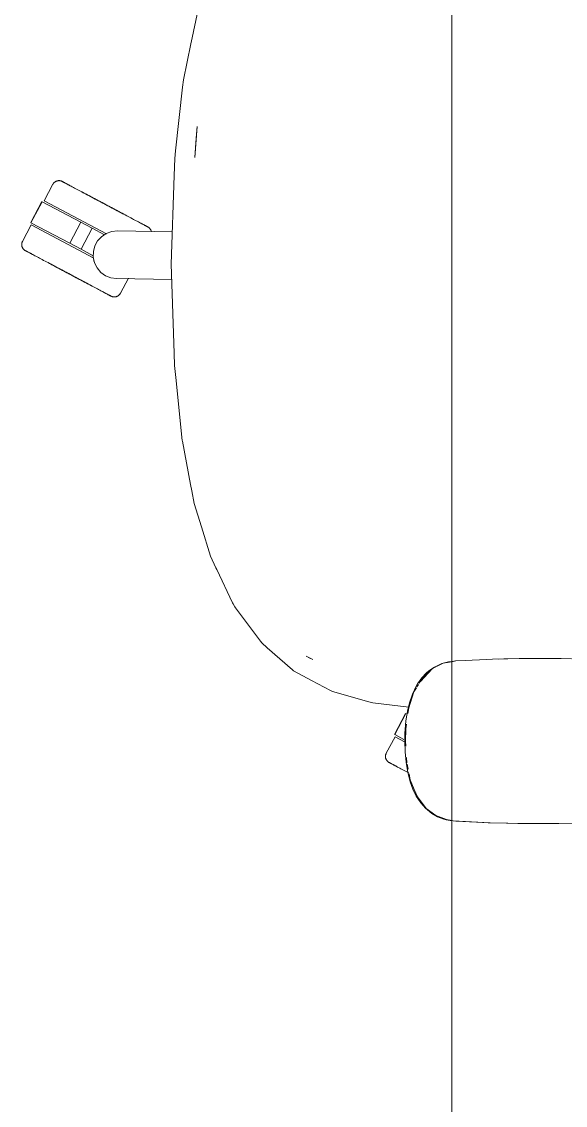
# Model space of a CAD drawing. Header units: millimetres. Extents: x 79795 to 317870, y -36033 to 97293.
# Drawn here: x 165461 to 165779, y 9946 to 10582 of the extents above; entities that cross this region are included whole.
import ezdxf

# ---------------------------------------------------------------- set-up
doc = ezdxf.new("R2010")
doc.units = ezdxf.units.MM
doc.header["$MEASUREMENT"] = 0
doc.layers.add('G-IMPT', color=8, linetype='CONTINUOUS', lineweight=9)
doc.layers.add('I-FURN', color=8, linetype='CONTINUOUS', lineweight=9)

msp = doc.modelspace()

# ---------------------------------------------------------------- linework, layer by layer
at = {"layer": 'G-IMPT'}
for p, q in [((165560.53, 10572.63), (165563.4, 10586.45)), ((165559.77, 10568.95), (165555.42, 10548)), ((165559.77, 10568.95), (165560.53, 10572.63)), ((165550.8, 10506.14), (165554.93, 10543.59)), ((165555.42, 10548), (165554.93, 10543.59)), ((165562.2, 10502.3), (165563.45, 10520.58)), ((165563.45, 10520.58), (165562.84, 10513.64)), ((165562.2, 10502.3), (165562.84, 10513.64)), ((165550.8, 10506.14), (165550.32, 10501.77)), ((165550, 10491.83), (165550.32, 10501.77)), ((165550, 10491.83), (165548.29, 10439.65)), ((165548.29, 10439.65), (165549.91, 10387.48)), ((165549.91, 10387.48), (165550.13, 10380.22)), ((165550.87, 10373.15), (165550.13, 10380.22)), ((165554.69, 10336.16), (165550.87, 10373.15)), ((165554.69, 10336.16), (165554.78, 10335.7)), ((165559.64, 10310.32), (165554.78, 10335.7)), ((165559.64, 10310.32), (165560.35, 10306.66)), ((165561.81, 10299.05), (165560.35, 10306.66)), ((165566, 10285.45), (165561.81, 10299.05)), ((165571.32, 10268.18), (165566, 10285.45)), ((165571.32, 10268.18), (165574.51, 10261.41)), ((165574.94, 10260.49), (165574.51, 10261.41)), ((165584.21, 10240.85), (165574.94, 10260.49)), ((165584.21, 10240.85), (165584.63, 10240.14)), ((165585.57, 10238.57), (165584.63, 10240.14)), ((165586.03, 10237.8), (165585.57, 10238.57)), ((165586.03, 10237.8), (165600.6, 10218.3)), ((165600.6, 10218.3), (165601.33, 10217.33)), ((165604.59, 10214.46), (165601.33, 10217.33)), ((165604.59, 10214.46), (165619.37, 10201.44)), ((165627.34, 10209.47), (165631.23, 10207.51)), ((165627.34, 10209.47), (165629.64, 10208.29)), ((165629.64, 10208.29), (165631.23, 10207.51)), ((165710.9, 10206.18), (165706.95, 10205.11)), ((165707.79, 10205.31), (165712.83, 10206.25)), ((165712.83, 10206.42), (165710.9, 10206.18)), ((165712.83, 10206.25), (165715.13, 10206.68)), ((165714.91, 10206.68), (165712.83, 10206.42)), ((165720.57, 10206.96), (165714.91, 10206.68)), ((165720.57, 10206.96), (165733.13, 10207.58)), ((165736.68, 10207.7), (165733.13, 10207.58)), ((165752.35, 10208.08), (165736.68, 10207.7)), ((165740.08, 10207.76), (165743.4, 10207.9)), ((165745.62, 10207.9), (165743.4, 10207.9)), ((165752.35, 10208.08), (165756.86, 10208.13)), ((165756.86, 10208.13), (165771.57, 10208.12)), ((165777.04, 10208.05), (165771.57, 10208.12)), ((165777.04, 10208.05), (165789.35, 10207.76)), ((165619.37, 10201.44), (165620.04, 10200.86)), ((165630.47, 10195.27), (165620.04, 10200.86)), ((165694.39, 10194.71), (165701.29, 10202.1)), ((165698.08, 10199.79), (165695.21, 10196.74)), ((165695.58, 10196.8), (165701.29, 10202.1)), ((165695.8, 10196.33), (165698.88, 10199.87)), ((165698.08, 10199.79), (165699.4, 10200.92)), ((165701.29, 10202.1), (165698.88, 10199.87)), ((165702.62, 10203.12), (165699.4, 10200.92)), ((165703.53, 10203.21), (165701.29, 10202.1)), ((165702.62, 10203.12), (165706.95, 10205.11)), ((165703.89, 10203.38), (165707.79, 10205.31)), ((165641.71, 10189.26), (165630.47, 10195.27)), ((165691.96, 10191.91), (165692.77, 10193.29)), ((165695.21, 10196.74), (165692.77, 10193.29)), ((165693.7, 10193.64), (165695.58, 10196.8)), ((165694.39, 10194.71), (165695.67, 10196.18)), ((165642.82, 10188.67), (165641.71, 10189.26)), ((165664.17, 10182.66), (165642.82, 10188.67)), ((165687.59, 10179.1), (165690.62, 10188.5)), ((165688.02, 10182.19), (165689.76, 10187.28)), ((165689.76, 10187.28), (165691.96, 10191.91)), ((165690.62, 10188.5), (165692.09, 10190.95)), ((165692.37, 10191.42), (165693.23, 10192.86)), ((165664.17, 10182.66), (165666.43, 10182.02)), ((165687.71, 10179.61), (165666.43, 10182.02)), ((165688.02, 10182.19), (165687.04, 10178.26)), ((165687.04, 10178.26), (165685.92, 10171.5)), ((165687.13, 10175.81), (165687.59, 10179.1)), ((165685.35, 10164.19), (165685.92, 10171.5)), ((165685.86, 10166.84), (165686.26, 10169.63)), ((165685.35, 10164.19), (165685.26, 10159.68)), ((165685.86, 10166.84), (165685.63, 10159.68)), ((165685.26, 10159.68), (165685.44, 10153.34)), ((165685.82, 10156.57), (165685.63, 10159.68)), ((165686, 10147.19), (165685.44, 10153.34)), ((165686.42, 10146.85), (165686.22, 10150.06)), ((165686, 10147.19), (165687, 10141.26)), ((165687.19, 10143.1), (165686.56, 10146.16)), ((165688.43, 10135.78), (165687, 10141.26)), ((165688.46, 10136.89), (165687.75, 10140.36)), ((165688.43, 10135.78), (165690.02, 10131.44)), ((165688.46, 10136.89), (165690.79, 10131.27)), ((165692, 10127.37), (165690.02, 10131.44)), ((165692.63, 10126.87), (165690.79, 10131.27)), ((165692, 10127.37), (165694.66, 10123.32)), ((165697.84, 10120.09), (165692.63, 10126.87)), ((165694.66, 10123.32), (165697.32, 10120.28)), ((165701.06, 10117.21), (165697.32, 10120.28)), ((165703.47, 10115.92), (165697.84, 10120.09)), ((165704.5, 10115.25), (165701.06, 10117.21)), ((165709.66, 10113.51), (165703.47, 10115.92)), ((165704.5, 10115.25), (165708.14, 10113.85)), ((165709.49, 10113.49), (165708.14, 10113.85)), ((165709.49, 10113.49), (165711.88, 10113.04)), ((165709.66, 10113.51), (165712.83, 10113.03)), ((165713.53, 10112.79), (165711.88, 10113.04)), ((165734.1, 10111.74), (165713.53, 10112.79)), ((165735.31, 10111.7), (165713.53, 10112.79)), ((165713.53, 10112.79), (165715.13, 10112.68)), ((165735.31, 10111.7), (165715.13, 10112.68)), ((165755.5, 10111.24), (165734.1, 10111.74)), ((165745.66, 10111.4), (165734.1, 10111.74)), ((165734.1, 10111.74), (165735.31, 10111.7)), ((165755.5, 10111.24), (165735.31, 10111.7)), ((165775.68, 10111.28), (165745.66, 10111.4)), ((165755.5, 10111.24), (165745.66, 10111.4)), ((165745.66, 10111.4), (165764.89, 10111.2)), ((165753.46, 10111.26), (165751.55, 10111.33)), ((165756.4, 10111.29), (165753.46, 10111.26)), ((165775.68, 10111.28), (165755.5, 10111.24)), ((165775.68, 10111.28), (165764.89, 10111.2)), ((165775.68, 10111.28), (165784.1, 10111.45))]:
    msp.add_line(p, q, dxfattribs=at)
at = {"layer": 'I-FURN'}
for p, q in [((165712.83, 9395.22), (165712.83, 10995.22)), ((165712.83, 10995.22), (165712.83, 9395.22)), ((165478.84, 10486.57), (165473.69, 10476.89)), ((165478.84, 10486.57), (165478.92, 10486.71)), ((165478.92, 10486.71), (165479, 10486.85)), ((165479, 10486.85), (165479.09, 10486.99)), ((165479.09, 10486.99), (165479.19, 10487.12)), ((165479.19, 10487.12), (165479.29, 10487.24)), ((165479.29, 10487.24), (165479.39, 10487.37)), ((165479.39, 10487.37), (165479.5, 10487.48)), ((165479.5, 10487.48), (165479.62, 10487.6)), ((165479.62, 10487.6), (165479.74, 10487.71)), ((165479.74, 10487.71), (165479.86, 10487.81)), ((165479.86, 10487.81), (165479.99, 10487.91)), ((165479.99, 10487.91), (165480.12, 10488)), ((165480.12, 10488), (165480.25, 10488.09)), ((165480.25, 10488.09), (165480.39, 10488.17)), ((165480.39, 10488.17), (165480.53, 10488.25)), ((165480.53, 10488.25), (165480.68, 10488.32)), ((165480.68, 10488.32), (165480.82, 10488.39)), ((165480.82, 10488.39), (165480.97, 10488.45)), ((165480.97, 10488.45), (165481.12, 10488.5)), ((165481.12, 10488.5), (165481.28, 10488.55)), ((165481.28, 10488.55), (165481.43, 10488.59)), ((165481.43, 10488.59), (165481.59, 10488.63)), ((165481.59, 10488.63), (165481.75, 10488.66)), ((165481.75, 10488.66), (165481.91, 10488.68)), ((165481.91, 10488.68), (165482.07, 10488.7)), ((165482.07, 10488.7), (165482.23, 10488.71)), ((165482.23, 10488.71), (165482.39, 10488.71)), ((165482.39, 10488.71), (165482.55, 10488.71)), ((165482.55, 10488.71), (165482.71, 10488.7)), ((165482.71, 10488.7), (165482.87, 10488.68)), ((165482.87, 10488.68), (165483.03, 10488.66)), ((165483.03, 10488.66), (165483.19, 10488.63)), ((165483.19, 10488.63), (165483.35, 10488.6)), ((165483.35, 10488.6), (165483.51, 10488.56)), ((165483.51, 10488.56), (165483.66, 10488.51)), ((165483.66, 10488.51), (165483.81, 10488.46)), ((165483.81, 10488.46), (165483.96, 10488.4)), ((165483.96, 10488.4), (165484.11, 10488.33)), ((165484.11, 10488.33), (165484.25, 10488.26)), ((165484.25, 10488.26), (165484.29, 10488.24)), ((165484.29, 10488.24), (165484.31, 10488.23)), ((165484.3, 10488.24), (165484.29, 10488.24)), ((165484.34, 10488.21), (165484.3, 10488.24)), ((165484.31, 10488.23), (165484.37, 10488.2)), ((165484.42, 10488.17), (165484.34, 10488.21)), ((165484.37, 10488.2), (165484.47, 10488.14)), ((165484.54, 10488.11), (165484.42, 10488.17)), ((165484.47, 10488.14), (165484.61, 10488.07)), ((165484.71, 10488.02), (165484.54, 10488.11)), ((165484.61, 10488.07), (165484.79, 10487.97)), ((165484.91, 10487.91), (165484.71, 10488.02)), ((165484.79, 10487.97), (165485.01, 10487.86)), ((165485.15, 10487.79), (165484.91, 10487.91)), ((165485.01, 10487.86), (165485.27, 10487.72)), ((165485.43, 10487.64), (165485.15, 10487.79)), ((165485.27, 10487.72), (165485.57, 10487.56)), ((165485.74, 10487.47), (165485.43, 10487.64)), ((165485.57, 10487.56), (165485.9, 10487.38)), ((165486.1, 10487.28), (165485.74, 10487.47)), ((165485.9, 10487.38), (165486.28, 10487.18)), ((165486.49, 10487.07), (165486.1, 10487.28)), ((165486.28, 10487.18), (165486.69, 10486.97)), ((165486.92, 10486.84), (165486.49, 10487.07)), ((165486.69, 10486.97), (165487.13, 10486.73)), ((165487.39, 10486.59), (165486.92, 10486.84)), ((165487.13, 10486.73), (165487.61, 10486.47)), ((165487.89, 10486.33), (165487.39, 10486.59)), ((165487.61, 10486.47), (165488.13, 10486.2)), ((165488.43, 10486.04), (165487.89, 10486.33)), ((165488.13, 10486.2), (165488.68, 10485.91)), ((165488.99, 10485.74), (165488.43, 10486.04)), ((165488.68, 10485.91), (165489.27, 10485.59)), ((165489.6, 10485.42), (165488.99, 10485.74)), ((165490.23, 10485.08), (165489.6, 10485.42)), ((165490.89, 10484.73), (165490.23, 10485.08)), ((165491.59, 10484.36), (165490.89, 10484.73)), ((165492.31, 10483.98), (165491.59, 10484.36)), ((165493.06, 10483.58), (165492.31, 10483.98)), ((165493.84, 10483.17), (165493.06, 10483.58)), ((165494.64, 10482.74), (165493.84, 10483.17)), ((165495.46, 10482.3), (165494.64, 10482.74)), ((165495.01, 10482.54), (165495.85, 10482.1)), ((165496.31, 10481.85), (165495.46, 10482.3)), ((165495.85, 10482.1), (165496.7, 10481.64)), ((165497.18, 10481.39), (165496.31, 10481.85)), ((165496.7, 10481.64), (165497.58, 10481.17)), ((165498.06, 10480.92), (165497.18, 10481.39)), ((165497.58, 10481.17), (165498.48, 10480.7)), ((165498.97, 10480.44), (165498.06, 10480.92)), ((165498.48, 10480.7), (165499.39, 10480.21)), ((165499.89, 10479.95), (165498.97, 10480.44)), ((165499.39, 10480.21), (165500.32, 10479.72)), ((165500.83, 10479.45), (165499.89, 10479.95)), ((165500.32, 10479.72), (165501.27, 10479.22)), ((165501.78, 10478.94), (165500.83, 10479.45)), ((165472.4, 10476.44), (165465.83, 10464.08)), ((165466, 10463.99), (165472.57, 10476.35)), ((165472.57, 10476.35), (165495.28, 10464.28)), ((165510.26, 10457.45), (165473.69, 10476.89)), ((165501.27, 10479.22), (165502.22, 10478.71)), ((165502.74, 10478.43), (165501.78, 10478.94)), ((165502.22, 10478.71), (165503.19, 10478.19)), ((165503.72, 10477.91), (165502.74, 10478.43)), ((165503.19, 10478.19), (165504.17, 10477.67)), ((165504.7, 10477.39), (165503.72, 10477.91)), ((165504.17, 10477.67), (165505.16, 10477.15)), ((165505.69, 10476.86), (165504.7, 10477.39)), ((165505.16, 10477.15), (165506.15, 10476.62)), ((165506.69, 10476.33), (165505.69, 10476.86)), ((165506.15, 10476.62), (165507.15, 10476.09)), ((165507.69, 10475.8), (165506.69, 10476.33)), ((165507.15, 10476.09), (165508.15, 10475.55)), ((165508.7, 10475.26), (165507.69, 10475.8)), ((165508.15, 10475.55), (165509.16, 10475.02)), ((165509.7, 10474.73), (165508.7, 10475.26)), ((165509.16, 10475.02), (165510.16, 10474.48)), ((165510.71, 10474.2), (165509.7, 10474.73)), ((165510.16, 10474.48), (165511.17, 10473.95)), ((165511.71, 10473.66), (165510.71, 10474.2)), ((165511.17, 10473.95), (165512.17, 10473.42)), ((165512.71, 10473.13), (165511.71, 10473.66)), ((165512.17, 10473.42), (165513.17, 10472.89)), ((165513.7, 10472.6), (165512.71, 10473.13)), ((165513.17, 10472.89), (165514.16, 10472.36)), ((165514.69, 10472.08), (165513.7, 10472.6)), ((165514.16, 10472.36), (165515.14, 10471.84)), ((165515.67, 10471.56), (165514.69, 10472.08)), ((165515.14, 10471.84), (165516.12, 10471.32)), ((165516.64, 10471.04), (165515.67, 10471.56)), ((165516.12, 10471.32), (165517.08, 10470.81)), ((165517.59, 10470.53), (165516.64, 10471.04)), ((165517.08, 10470.81), (165518.03, 10470.3)), ((165518.54, 10470.03), (165517.59, 10470.53)), ((165518.03, 10470.3), (165518.97, 10469.8)), ((165519.47, 10469.54), (165518.54, 10470.03)), ((165518.97, 10469.8), (165519.89, 10469.31)), ((165520.38, 10469.05), (165519.47, 10469.54)), ((165519.89, 10469.31), (165520.8, 10468.83)), ((165521.28, 10468.57), (165520.38, 10469.05)), ((165522.15, 10468.11), (165521.28, 10468.57)), ((165523.01, 10467.65), (165522.15, 10468.11)), ((165523.85, 10467.21), (165523.01, 10467.65)), ((165524.66, 10466.78), (165523.85, 10467.21)), ((165525.45, 10466.36), (165524.66, 10466.78)), ((165466.18, 10462.76), (165461.03, 10453.07)), ((165488.7, 10451.92), (165466, 10463.99)), ((165502.9, 10443.24), (165466.18, 10462.76)), ((165488.7, 10451.92), (165495.28, 10464.28)), ((165495.28, 10464.28), (165501.92, 10460.75)), ((165495.35, 10448.39), (165501.92, 10460.75)), ((165501.92, 10460.75), (165509.06, 10456.95)), ((165526.21, 10465.95), (165525.45, 10466.36)), ((165526.94, 10465.56), (165526.21, 10465.95)), ((165527.65, 10465.19), (165526.94, 10465.56)), ((165528.33, 10464.83), (165527.65, 10465.19)), ((165528.98, 10464.48), (165528.33, 10464.83)), ((165529.59, 10464.15), (165528.98, 10464.48)), ((165530.18, 10463.84), (165529.59, 10464.15)), ((165529.86, 10464.01), (165530.43, 10463.71)), ((165530.73, 10463.55), (165530.18, 10463.84)), ((165530.43, 10463.71), (165530.97, 10463.42)), ((165531.24, 10463.28), (165530.73, 10463.55)), ((165530.97, 10463.42), (165531.47, 10463.15)), ((165531.73, 10463.02), (165531.24, 10463.28)), ((165531.47, 10463.15), (165531.94, 10462.91)), ((165532.17, 10462.78), (165531.73, 10463.02)), ((165531.94, 10462.91), (165532.37, 10462.68)), ((165532.58, 10462.56), (165532.17, 10462.78)), ((165532.37, 10462.68), (165532.76, 10462.47)), ((165532.96, 10462.37), (165532.58, 10462.56)), ((165532.76, 10462.47), (165533.11, 10462.28)), ((165533.29, 10462.19), (165532.96, 10462.37)), ((165533.11, 10462.28), (165533.43, 10462.11)), ((165533.59, 10462.03), (165533.29, 10462.19)), ((165533.43, 10462.11), (165533.71, 10461.96)), ((165533.85, 10461.89), (165533.59, 10462.03)), ((165533.71, 10461.96), (165533.95, 10461.84)), ((165534.07, 10461.77), (165533.85, 10461.89)), ((165533.95, 10461.84), (165534.15, 10461.73)), ((165534.25, 10461.68), (165534.07, 10461.77)), ((165534.15, 10461.73), (165534.32, 10461.64)), ((165534.39, 10461.6), (165534.25, 10461.68)), ((165534.32, 10461.64), (165534.44, 10461.58)), ((165534.49, 10461.55), (165534.39, 10461.6)), ((165534.44, 10461.58), (165534.52, 10461.53)), ((165534.55, 10461.52), (165534.49, 10461.55)), ((165534.52, 10461.53), (165534.56, 10461.51)), ((165534.57, 10461.51), (165534.55, 10461.52)), ((165534.56, 10461.51), (165534.57, 10461.51)), ((165534.57, 10461.51), (165534.71, 10461.43)), ((165534.71, 10461.43), (165534.85, 10461.35)), ((165534.85, 10461.35), (165534.98, 10461.26)), ((165534.98, 10461.26), (165535.11, 10461.16)), ((165535.11, 10461.16), (165535.24, 10461.06)), ((165535.24, 10461.06), (165535.36, 10460.96)), ((165535.36, 10460.96), (165535.48, 10460.85)), ((165535.48, 10460.85), (165535.59, 10460.73)), ((165535.59, 10460.73), (165535.7, 10460.61)), ((165535.7, 10460.61), (165535.8, 10460.49)), ((165535.8, 10460.49), (165535.9, 10460.36)), ((165535.9, 10460.36), (165536, 10460.23)), ((165505.1, 10453.32), (165507.38, 10455.81)), ((165507.38, 10455.81), (165510.19, 10457.68)), ((165510.19, 10457.68), (165513.37, 10458.82)), ((165513.37, 10458.82), (165516.72, 10459.16)), ((165516.72, 10459.16), (165548.91, 10458.6)), ((165536, 10460.23), (165536.08, 10460.1)), ((165536.08, 10460.1), (165536.17, 10459.96)), ((165536.17, 10459.96), (165536.25, 10459.82)), ((165536.25, 10459.82), (165536.32, 10459.67)), ((165536.32, 10459.67), (165536.38, 10459.53)), ((165536.38, 10459.53), (165536.44, 10459.38)), ((165536.44, 10459.38), (165536.5, 10459.23)), ((165536.5, 10459.23), (165536.55, 10459.07)), ((165536.55, 10459.07), (165536.59, 10458.92)), ((165536.59, 10458.92), (165536.62, 10458.76)), ((165460.56, 10451.34), (165460.57, 10451.5)), ((165460.56, 10451.17), (165460.56, 10451.34)), ((165460.56, 10451.01), (165460.56, 10451.17)), ((165460.57, 10450.85), (165460.56, 10451.01)), ((165460.57, 10451.5), (165460.59, 10451.66)), ((165460.59, 10450.69), (165460.57, 10450.85)), ((165460.59, 10451.66), (165460.61, 10451.82)), ((165460.61, 10450.53), (165460.59, 10450.69)), ((165460.61, 10451.82), (165460.64, 10451.98)), ((165460.64, 10450.37), (165460.61, 10450.53)), ((165460.64, 10451.98), (165460.67, 10452.13)), ((165460.68, 10450.22), (165460.64, 10450.37)), ((165460.67, 10452.13), (165460.71, 10452.29)), ((165460.72, 10450.06), (165460.68, 10450.22)), ((165460.71, 10452.29), (165460.76, 10452.44)), ((165460.77, 10449.91), (165460.72, 10450.06)), ((165460.76, 10452.44), (165460.81, 10452.59)), ((165460.82, 10449.76), (165460.77, 10449.91)), ((165460.81, 10452.59), (165460.87, 10452.74)), ((165460.88, 10449.61), (165460.82, 10449.76)), ((165460.87, 10452.74), (165460.94, 10452.89)), ((165460.95, 10449.46), (165460.88, 10449.61)), ((165460.94, 10452.89), (165461.01, 10453.04)), ((165461.02, 10449.31), (165460.95, 10449.46)), ((165461.01, 10453.04), (165461.03, 10453.07)), ((165461.1, 10449.17), (165461.02, 10449.31)), ((165461.18, 10449.03), (165461.1, 10449.17)), ((165461.27, 10448.9), (165461.18, 10449.03)), ((165461.36, 10448.77), (165461.27, 10448.9)), ((165461.46, 10448.64), (165461.36, 10448.77)), ((165461.56, 10448.52), (165461.46, 10448.64)), ((165461.67, 10448.4), (165461.56, 10448.52)), ((165461.79, 10448.29), (165461.67, 10448.4)), ((165461.9, 10448.18), (165461.79, 10448.29)), ((165462.03, 10448.07), (165461.9, 10448.18)), ((165462.15, 10447.97), (165462.03, 10448.07)), ((165462.28, 10447.88), (165462.15, 10447.97)), ((165462.42, 10447.79), (165462.28, 10447.88)), ((165462.56, 10447.7), (165462.42, 10447.79)), ((165462.7, 10447.62), (165462.56, 10447.7)), ((165462.74, 10447.6), (165462.7, 10447.62)), ((165462.7, 10447.62), (165462.7, 10447.62)), ((165462.7, 10447.62), (165462.72, 10447.61)), ((165462.72, 10447.61), (165462.78, 10447.58)), ((165462.83, 10447.56), (165462.74, 10447.6)), ((165462.78, 10447.58), (165462.88, 10447.53)), ((165462.95, 10447.49), (165462.83, 10447.56)), ((165495.35, 10448.39), (165488.7, 10451.92)), ((165502.49, 10444.59), (165495.35, 10448.39)), ((165502.62, 10447.1), (165503.48, 10450.36)), ((165503.48, 10450.36), (165505.1, 10453.32)), ((165462.88, 10447.53), (165463.02, 10447.45)), ((165463.11, 10447.4), (165462.95, 10447.49)), ((165463.02, 10447.45), (165463.2, 10447.36)), ((165463.31, 10447.3), (165463.11, 10447.4)), ((165463.2, 10447.36), (165463.42, 10447.24)), ((165463.55, 10447.17), (165463.31, 10447.3)), ((165463.42, 10447.24), (165463.68, 10447.1)), ((165463.83, 10447.02), (165463.55, 10447.17)), ((165463.68, 10447.1), (165463.97, 10446.95)), ((165464.15, 10446.85), (165463.83, 10447.02)), ((165463.97, 10446.95), (165464.31, 10446.77)), ((165464.5, 10446.66), (165464.15, 10446.85)), ((165464.31, 10446.77), (165464.68, 10446.57)), ((165464.9, 10446.45), (165464.5, 10446.66)), ((165464.68, 10446.57), (165465.09, 10446.35)), ((165465.33, 10446.23), (165464.9, 10446.45)), ((165465.09, 10446.35), (165465.54, 10446.11)), ((165465.79, 10445.98), (165465.33, 10446.23)), ((165465.54, 10446.11), (165466.02, 10445.86)), ((165466.29, 10445.71), (165465.79, 10445.98)), ((165466.02, 10445.86), (165466.54, 10445.58)), ((165466.83, 10445.43), (165466.29, 10445.71)), ((165466.54, 10445.58), (165467.09, 10445.29)), ((165467.4, 10445.12), (165466.83, 10445.43)), ((165467.09, 10445.29), (165467.67, 10444.98)), ((165467.67, 10444.98), (165468.29, 10444.65)), ((165468.29, 10444.65), (165468.94, 10444.31)), ((165468.94, 10444.31), (165469.61, 10443.95)), ((165469.61, 10443.95), (165470.32, 10443.57)), ((165470.32, 10443.57), (165471.06, 10443.18)), ((165471.06, 10443.18), (165471.82, 10442.77)), ((165471.82, 10442.77), (165472.61, 10442.36)), ((165472.61, 10442.36), (165473.42, 10441.92)), ((165473.42, 10441.92), (165474.25, 10441.48)), ((165474.25, 10441.48), (165475.11, 10441.02)), ((165502.56, 10443.73), (165502.62, 10447.1)), ((165503.31, 10440.44), (165502.56, 10443.73)), ((165475.11, 10441.02), (165475.99, 10440.56)), ((165475.99, 10440.56), (165476.88, 10440.08)), ((165477.37, 10439.82), (165476.47, 10440.3)), ((165476.88, 10440.08), (165477.8, 10439.6)), ((165478.3, 10439.33), (165477.37, 10439.82)), ((165477.8, 10439.6), (165478.73, 10439.1)), ((165479.23, 10438.83), (165478.3, 10439.33)), ((165478.73, 10439.1), (165479.67, 10438.6)), ((165480.18, 10438.33), (165479.23, 10438.83)), ((165479.67, 10438.6), (165480.63, 10438.09)), ((165481.15, 10437.81), (165480.18, 10438.33)), ((165480.63, 10438.09), (165481.6, 10437.58)), ((165482.12, 10437.3), (165481.15, 10437.81)), ((165481.6, 10437.58), (165482.57, 10437.06)), ((165483.11, 10436.77), (165482.12, 10437.3)), ((165482.57, 10437.06), (165483.56, 10436.53)), ((165484.1, 10436.25), (165483.11, 10436.77)), ((165483.56, 10436.53), (165484.56, 10436)), ((165485.09, 10435.72), (165484.1, 10436.25)), ((165484.56, 10436), (165485.55, 10435.47)), ((165486.1, 10435.18), (165485.09, 10435.72)), ((165485.55, 10435.47), (165486.56, 10434.94)), ((165487.1, 10434.65), (165486.1, 10435.18)), ((165486.56, 10434.94), (165487.56, 10434.4)), ((165504.82, 10437.43), (165503.31, 10440.44)), ((165507.02, 10434.86), (165504.82, 10437.43)), ((165509.76, 10432.9), (165507.02, 10434.86)), ((165488.11, 10434.11), (165487.1, 10434.65)), ((165487.56, 10434.4), (165488.57, 10433.87)), ((165489.11, 10433.58), (165488.11, 10434.11)), ((165488.57, 10433.87), (165489.57, 10433.33)), ((165490.11, 10433.05), (165489.11, 10433.58)), ((165489.57, 10433.33), (165490.57, 10432.8)), ((165491.11, 10432.52), (165490.11, 10433.05)), ((165490.57, 10432.8), (165491.57, 10432.27)), ((165492.11, 10431.99), (165491.11, 10432.52)), ((165491.57, 10432.27), (165492.56, 10431.74)), ((165493.09, 10431.46), (165492.11, 10431.99)), ((165492.56, 10431.74), (165493.55, 10431.22)), ((165494.07, 10430.94), (165493.09, 10431.46)), ((165493.55, 10431.22), (165494.52, 10430.7)), ((165495.04, 10430.43), (165494.07, 10430.94)), ((165494.52, 10430.7), (165495.48, 10430.19)), ((165496, 10429.92), (165495.04, 10430.43)), ((165495.48, 10430.19), (165496.43, 10429.69)), ((165496.94, 10429.42), (165496, 10429.92)), ((165496.43, 10429.69), (165497.37, 10429.19)), ((165497.87, 10428.92), (165496.94, 10429.42)), ((165497.37, 10429.19), (165498.29, 10428.7)), ((165498.79, 10428.44), (165497.87, 10428.92)), ((165498.29, 10428.7), (165499.2, 10428.21)), ((165512.89, 10431.65), (165509.76, 10432.9)), ((165516.23, 10431.18), (165512.89, 10431.65)), ((165548.57, 10430.62), (165516.23, 10431.18)), ((165518.42, 10422.56), (165523.12, 10431.4)), ((165499.68, 10427.96), (165498.79, 10428.44)), ((165499.2, 10428.21), (165500.09, 10427.74)), ((165500.56, 10427.49), (165499.68, 10427.96)), ((165500.09, 10427.74), (165500.96, 10427.28)), ((165501.42, 10427.04), (165500.56, 10427.49)), ((165500.96, 10427.28), (165501.8, 10426.83)), ((165502.25, 10426.59), (165501.42, 10427.04)), ((165501.8, 10426.83), (165502.63, 10426.39)), ((165502.63, 10426.39), (165503.43, 10425.97)), ((165503.43, 10425.97), (165504.2, 10425.55)), ((165504.2, 10425.55), (165504.95, 10425.16)), ((165504.95, 10425.16), (165505.68, 10424.77)), ((165505.68, 10424.77), (165506.37, 10424.4)), ((165506.37, 10424.4), (165507.03, 10424.05)), ((165507.03, 10424.05), (165507.67, 10423.71)), ((165507.67, 10423.71), (165508.27, 10423.39)), ((165508.58, 10423.23), (165508, 10423.54)), ((165508.27, 10423.39), (165508.84, 10423.09)), ((165509.13, 10422.93), (165508.58, 10423.23)), ((165508.84, 10423.09), (165509.37, 10422.81)), ((165509.65, 10422.66), (165509.13, 10422.93)), ((165509.37, 10422.81), (165509.87, 10422.54)), ((165510.13, 10422.4), (165509.65, 10422.66)), ((165509.87, 10422.54), (165510.34, 10422.29)), ((165510.58, 10422.17), (165510.13, 10422.4)), ((165510.34, 10422.29), (165510.77, 10422.06)), ((165510.99, 10421.95), (165510.58, 10422.17)), ((165518.17, 10422.15), (165518.07, 10422.02)), ((165518.26, 10422.28), (165518.17, 10422.15)), ((165518.34, 10422.42), (165518.26, 10422.28)), ((165518.42, 10422.56), (165518.34, 10422.42)), ((165510.77, 10422.06), (165511.16, 10421.85)), ((165511.36, 10421.75), (165510.99, 10421.95)), ((165511.16, 10421.85), (165511.52, 10421.67)), ((165511.7, 10421.57), (165511.36, 10421.75)), ((165511.52, 10421.67), (165511.84, 10421.5)), ((165511.99, 10421.41), (165511.7, 10421.57)), ((165511.84, 10421.5), (165512.12, 10421.35)), ((165512.25, 10421.28), (165511.99, 10421.41)), ((165512.12, 10421.35), (165512.36, 10421.22)), ((165512.47, 10421.16), (165512.25, 10421.28)), ((165512.36, 10421.22), (165512.56, 10421.11)), ((165512.65, 10421.06), (165512.47, 10421.16)), ((165512.56, 10421.11), (165512.72, 10421.03)), ((165512.79, 10420.99), (165512.65, 10421.06)), ((165512.72, 10421.03), (165512.84, 10420.96)), ((165512.89, 10420.94), (165512.79, 10420.99)), ((165512.84, 10420.96), (165512.92, 10420.92)), ((165512.95, 10420.9), (165512.89, 10420.94)), ((165512.92, 10420.92), (165512.97, 10420.9)), ((165512.97, 10420.89), (165512.95, 10420.9)), ((165512.97, 10420.9), (165512.97, 10420.89)), ((165513.01, 10420.87), (165512.97, 10420.89)), ((165513.15, 10420.8), (165513.01, 10420.87)), ((165513.3, 10420.74), (165513.15, 10420.8)), ((165513.45, 10420.68), (165513.3, 10420.74)), ((165513.6, 10420.62), (165513.45, 10420.68)), ((165513.76, 10420.58), (165513.6, 10420.62)), ((165513.91, 10420.53), (165513.76, 10420.58)), ((165514.07, 10420.5), (165513.91, 10420.53)), ((165514.23, 10420.47), (165514.07, 10420.5)), ((165514.39, 10420.45), (165514.23, 10420.47)), ((165514.55, 10420.43), (165514.39, 10420.45)), ((165514.71, 10420.42), (165514.55, 10420.43)), ((165514.87, 10420.42), (165514.71, 10420.42)), ((165515.03, 10420.42), (165514.87, 10420.42)), ((165515.19, 10420.43), (165515.03, 10420.42)), ((165515.35, 10420.45), (165515.19, 10420.43)), ((165515.51, 10420.47), (165515.35, 10420.45)), ((165515.67, 10420.5), (165515.51, 10420.47)), ((165515.83, 10420.54), (165515.67, 10420.5)), ((165515.99, 10420.58), (165515.83, 10420.54)), ((165516.14, 10420.63), (165515.99, 10420.58)), ((165516.29, 10420.68), (165516.14, 10420.63)), ((165516.44, 10420.74), (165516.29, 10420.68)), ((165516.59, 10420.81), (165516.44, 10420.74)), ((165516.73, 10420.88), (165516.59, 10420.81)), ((165516.87, 10420.96), (165516.73, 10420.88)), ((165517.01, 10421.04), (165516.87, 10420.96)), ((165517.15, 10421.13), (165517.01, 10421.04)), ((165517.28, 10421.22), (165517.15, 10421.13)), ((165517.4, 10421.32), (165517.28, 10421.22)), ((165517.53, 10421.43), (165517.4, 10421.32)), ((165517.65, 10421.54), (165517.53, 10421.43)), ((165517.76, 10421.65), (165517.65, 10421.54)), ((165517.87, 10421.77), (165517.76, 10421.65)), ((165517.97, 10421.89), (165517.87, 10421.77)), ((165518.07, 10422.02), (165517.97, 10421.89)), ((165685.76, 10175.9), (165679.18, 10163.54)), ((165679.35, 10163.45), (165685.93, 10175.81)), ((165685.93, 10175.81), (165686.02, 10175.76)), ((165679.54, 10162.22), (165674.39, 10152.53)), ((165684.65, 10160.63), (165679.35, 10163.45)), ((165685.17, 10159.22), (165679.54, 10162.22)), ((165673.92, 10150.79), (165673.93, 10150.95)), ((165673.92, 10150.63), (165673.92, 10150.79)), ((165673.92, 10150.47), (165673.92, 10150.63)), ((165673.93, 10150.31), (165673.92, 10150.47)), ((165673.93, 10150.95), (165673.95, 10151.11)), ((165673.95, 10150.15), (165673.93, 10150.31)), ((165673.95, 10151.11), (165673.97, 10151.27)), ((165673.97, 10149.99), (165673.95, 10150.15)), ((165673.97, 10151.27), (165674, 10151.43)), ((165674, 10149.83), (165673.97, 10149.99)), ((165674, 10151.43), (165674.03, 10151.59)), ((165674.03, 10149.67), (165674, 10149.83)), ((165674.03, 10151.59), (165674.07, 10151.74)), ((165674.08, 10149.52), (165674.03, 10149.67)), ((165674.07, 10151.74), (165674.12, 10151.9)), ((165674.12, 10149.36), (165674.08, 10149.52)), ((165674.12, 10151.9), (165674.17, 10152.05)), ((165674.18, 10149.21), (165674.12, 10149.36)), ((165674.17, 10152.05), (165674.23, 10152.2)), ((165674.24, 10149.06), (165674.18, 10149.21)), ((165674.23, 10152.2), (165674.3, 10152.35)), ((165674.3, 10148.91), (165674.24, 10149.06)), ((165674.3, 10152.35), (165674.37, 10152.49)), ((165674.38, 10148.77), (165674.3, 10148.91)), ((165674.37, 10152.49), (165674.39, 10152.53)), ((165674.45, 10148.63), (165674.38, 10148.77)), ((165674.54, 10148.49), (165674.45, 10148.63)), ((165674.63, 10148.35), (165674.54, 10148.49)), ((165674.72, 10148.22), (165674.63, 10148.35)), ((165674.82, 10148.1), (165674.72, 10148.22)), ((165674.92, 10147.97), (165674.82, 10148.1)), ((165675.03, 10147.85), (165674.92, 10147.97)), ((165675.15, 10147.74), (165675.03, 10147.85)), ((165675.26, 10147.63), (165675.15, 10147.74)), ((165675.39, 10147.53), (165675.26, 10147.63)), ((165675.51, 10147.43), (165675.39, 10147.53)), ((165675.64, 10147.33), (165675.51, 10147.43)), ((165675.78, 10147.24), (165675.64, 10147.33)), ((165675.91, 10147.16), (165675.78, 10147.24)), ((165676.06, 10147.08), (165675.91, 10147.16)), ((165676.1, 10147.05), (165676.06, 10147.08)), ((165676.06, 10147.08), (165676.06, 10147.08)), ((165676.06, 10147.08), (165676.08, 10147.07)), ((165676.08, 10147.07), (165676.14, 10147.04)), ((165676.19, 10147.01), (165676.1, 10147.05)), ((165676.14, 10147.04), (165676.24, 10146.98)), ((165676.31, 10146.95), (165676.19, 10147.01)), ((165676.24, 10146.98), (165676.38, 10146.91)), ((165676.47, 10146.86), (165676.31, 10146.95)), ((165676.38, 10146.91), (165676.56, 10146.81)), ((165676.67, 10146.75), (165676.47, 10146.86)), ((165676.56, 10146.81), (165676.78, 10146.7)), ((165676.91, 10146.62), (165676.67, 10146.75)), ((165676.78, 10146.7), (165677.03, 10146.56)), ((165677.19, 10146.48), (165676.91, 10146.62)), ((165677.03, 10146.56), (165677.33, 10146.4)), ((165677.51, 10146.31), (165677.19, 10146.48)), ((165677.33, 10146.4), (165677.67, 10146.22)), ((165677.86, 10146.12), (165677.51, 10146.31)), ((165677.67, 10146.22), (165678.04, 10146.02)), ((165678.26, 10145.91), (165677.86, 10146.12)), ((165678.04, 10146.02), (165678.45, 10145.81)), ((165678.69, 10145.68), (165678.26, 10145.91)), ((165678.45, 10145.81), (165678.9, 10145.57)), ((165679.15, 10145.43), (165678.69, 10145.68)), ((165678.9, 10145.57), (165679.38, 10145.31)), ((165679.65, 10145.17), (165679.15, 10145.43)), ((165679.38, 10145.31), (165679.9, 10145.04)), ((165680.19, 10144.88), (165679.65, 10145.17)), ((165679.9, 10145.04), (165680.45, 10144.74)), ((165680.76, 10144.58), (165680.19, 10144.88)), ((165680.45, 10144.74), (165681.03, 10144.43)), ((165681.03, 10144.43), (165681.65, 10144.11)), ((165681.65, 10144.11), (165682.29, 10143.76)), ((165682.29, 10143.76), (165682.97, 10143.4)), ((165682.97, 10143.4), (165683.68, 10143.03)), ((165683.68, 10143.03), (165684.41, 10142.63)), ((165684.41, 10142.63), (165685.18, 10142.23)), ((165685.18, 10142.23), (165685.96, 10141.81)), ((165685.96, 10141.81), (165686.78, 10141.38)), ((165686.78, 10141.38), (165687.61, 10140.93))]:
    msp.add_line(p, q, dxfattribs=at)
msp.add_arc((165516.29, 10445.18), 13.81, 192.34734, 197.33603, dxfattribs=at)
msp.add_open_spline([(165502.97, 10441.53), (165502.85, 10441.95), (165502.78, 10442.39), (165502.72, 10442.83)], degree=3, dxfattribs=at)

doc.saveas('drawing.dxf')
